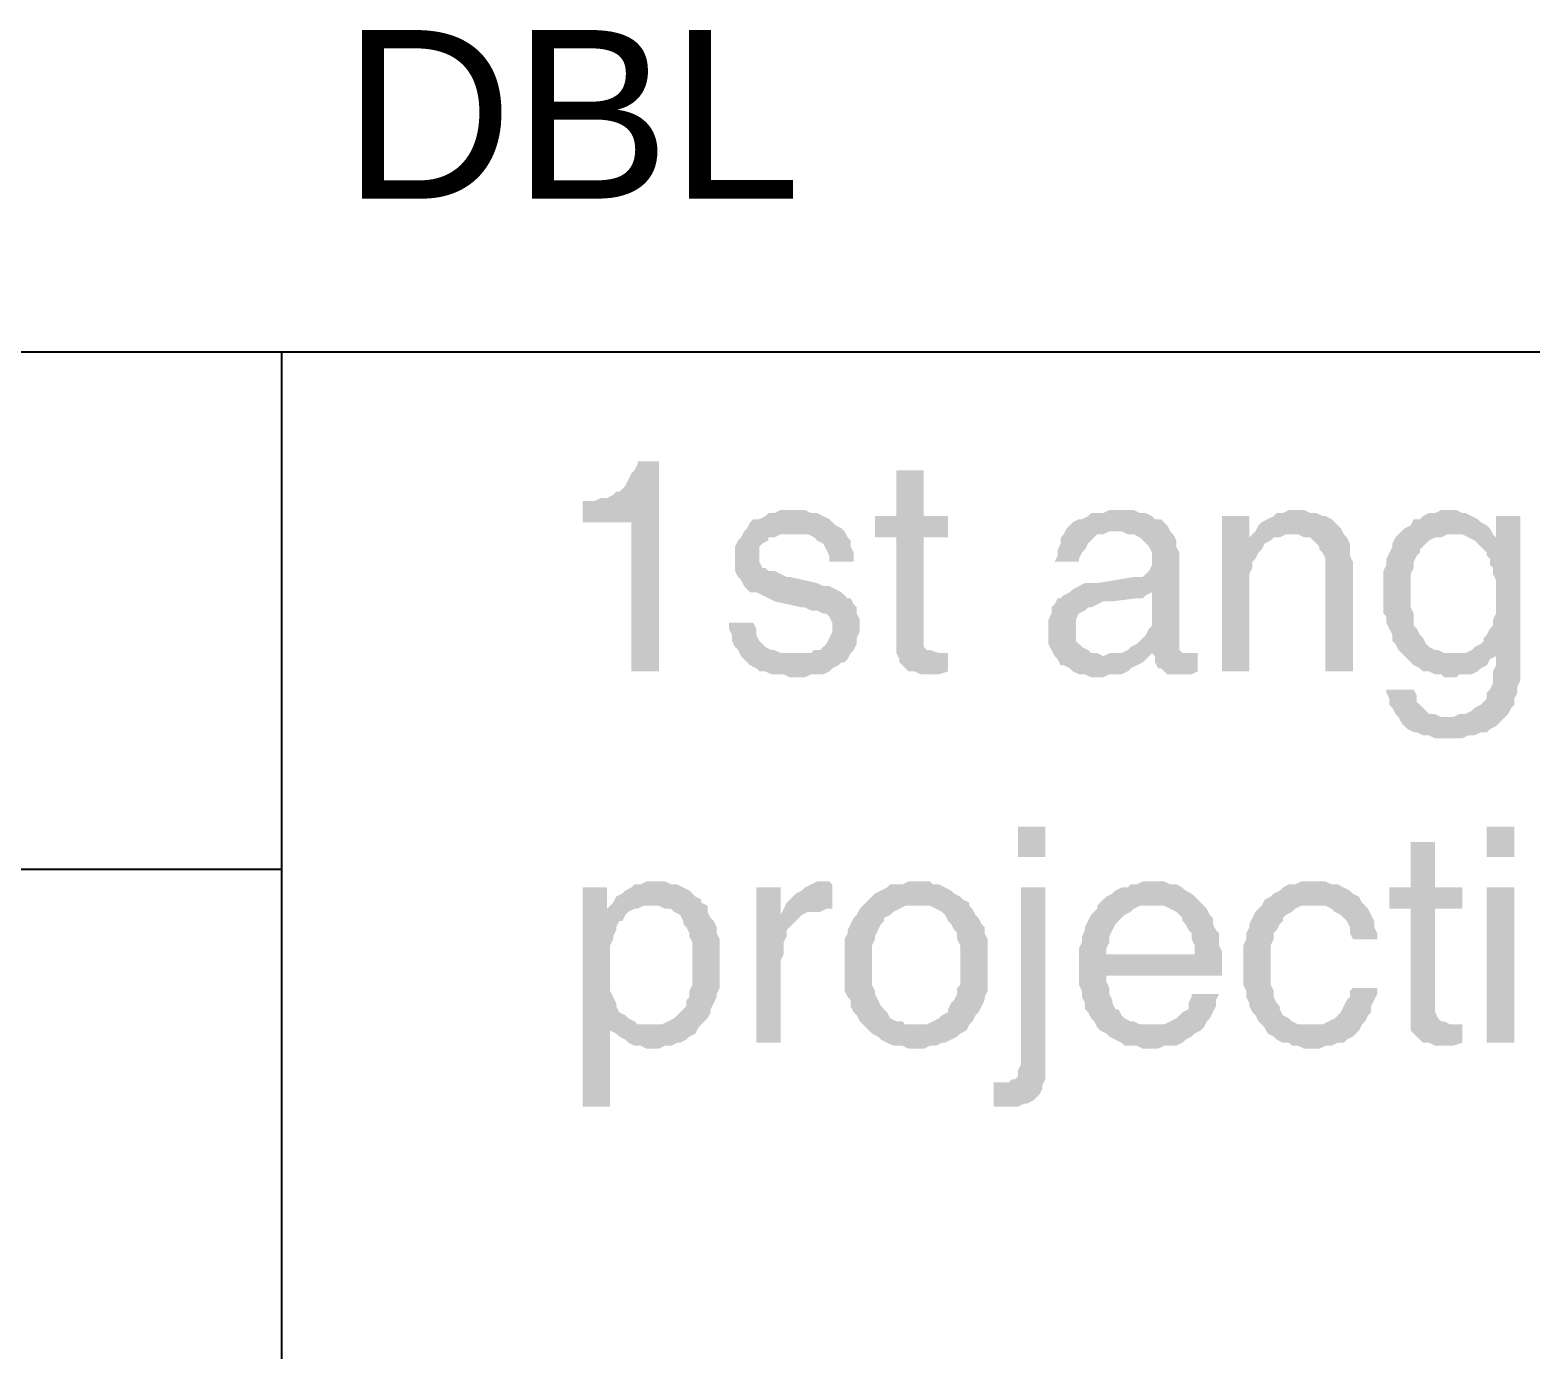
# Model space of a CAD drawing. Header units: millimetres. Extents: x 1336 to 2438, y 1230 to 1601.
# Drawn here: x 1889.62 to 1911.87, y 1323.86 to 1343.43 of the extents above; entities that cross this region are included whole.
import ezdxf

# ---------------------------------------------------------------- set-up
doc = ezdxf.new("R2010")
doc.units = ezdxf.units.MM
doc.layers.add('odj', color=4, linetype='Continuous', lineweight=35)
doc.styles.get("Standard").update_dxf_attribs({"font": 'arial.ttf'})

msp = doc.modelspace()

# ---------------------------------------------------------------- hatches: boundary and pattern name
at = {"transparency": 33554559}
for points in [[(1898.944, 1337.039), (1898.628, 1337.039), (1898.628, 1336.994), (1898.583, 1336.904), (1898.538, 1336.858), (1898.493, 1336.768), (1898.448, 1336.678), (1898.403, 1336.633), (1898.358, 1336.588), (1898.312, 1336.588), (1898.267, 1336.542), (1898.177, 1336.497), (1898.087, 1336.497), (1897.997, 1336.452), (1897.816, 1336.452), (1897.816, 1336.136), (1898.538, 1336.136), (1898.538, 1333.925), (1898.944, 1333.925)], [(1902.871, 1336.904), (1902.465, 1336.904), (1902.465, 1336.227), (1902.149, 1336.227), (1902.149, 1335.911), (1902.465, 1335.911), (1902.465, 1334.196), (1902.51, 1334.105), (1902.51, 1334.06), (1902.555, 1334.015), (1902.6, 1333.97), (1902.645, 1333.925), (1902.735, 1333.925), (1902.826, 1333.88), (1903.097, 1333.88), (1903.232, 1333.925), (1903.232, 1334.196), (1903.097, 1334.196), (1902.961, 1334.241), (1902.916, 1334.241), (1902.871, 1334.286), (1902.871, 1335.911), (1903.232, 1335.911), (1903.232, 1336.227), (1902.871, 1336.227)], [(1900.93, 1336.317), (1900.75, 1336.317), (1900.659, 1336.272), (1900.569, 1336.272), (1900.524, 1336.227), (1900.434, 1336.181), (1900.343, 1336.181), (1900.298, 1336.136), (1900.253, 1336.046), (1900.208, 1336.001), (1900.163, 1335.911), (1900.118, 1335.865), (1900.073, 1335.775), (1900.073, 1335.414), (1900.118, 1335.324), (1900.163, 1335.279), (1900.208, 1335.189), (1900.253, 1335.143), (1900.298, 1335.098), (1900.389, 1335.098), (1900.479, 1335.053), (1900.569, 1335.008), (1900.659, 1334.963), (1901.066, 1334.873), (1901.111, 1334.873), (1901.201, 1334.827), (1901.291, 1334.827), (1901.381, 1334.782), (1901.427, 1334.782), (1901.472, 1334.737), (1901.517, 1334.647), (1901.517, 1334.512), (1901.472, 1334.421), (1901.427, 1334.331), (1901.381, 1334.286), (1901.336, 1334.241), (1901.246, 1334.241), (1901.201, 1334.196), (1900.975, 1334.196), (1900.163, 1334.15), (1900.208, 1334.105), (1900.253, 1334.06), (1900.298, 1334.015), (1900.389, 1333.97), (1900.434, 1333.925), (1900.524, 1333.925), (1900.614, 1333.88), (1900.795, 1333.88), (1900.885, 1333.835), (1901.111, 1333.835), (1901.201, 1333.88), (1901.381, 1333.88), (1901.472, 1333.925), (1901.517, 1333.97), (1901.607, 1334.015), (1901.652, 1334.06), (1901.697, 1334.06), (1901.743, 1334.105), (1901.788, 1334.196), (1901.833, 1334.241), (1901.878, 1334.331), (1901.878, 1334.421), (1901.923, 1334.512), (1901.923, 1334.602), (1901.923, 1334.692), (1901.878, 1334.782), (1901.878, 1334.873), (1901.833, 1334.918), (1901.788, 1335.008), (1901.743, 1335.008), (1901.697, 1335.053), (1901.652, 1335.098), (1901.562, 1335.143), (1901.472, 1335.189), (1901.381, 1335.189), (1901.291, 1335.234), (1900.885, 1335.324), (1900.84, 1335.324), (1900.75, 1335.369), (1900.659, 1335.414), (1900.569, 1335.414), (1900.524, 1335.459), (1900.479, 1335.459), (1900.434, 1335.55), (1900.434, 1335.775), (1900.479, 1335.82), (1900.569, 1335.865), (1900.569, 1335.911), (1900.659, 1335.911), (1900.75, 1335.956), (1900.93, 1335.956), (1901.697, 1336.001), (1901.652, 1336.046), (1901.562, 1336.091), (1901.517, 1336.136), (1901.472, 1336.181), (1901.381, 1336.227), (1901.291, 1336.272), (1901.201, 1336.272), (1901.111, 1336.317), (1901.02, 1336.317)], [(1905.804, 1336.317), (1905.624, 1336.317), (1905.534, 1336.272), (1905.353, 1336.272), (1905.308, 1336.227), (1905.218, 1336.181), (1905.173, 1336.181), (1905.082, 1336.136), (1905.037, 1336.091), (1904.992, 1336.046), (1904.947, 1335.956), (1904.902, 1335.911), (1904.902, 1335.82), (1904.857, 1335.73), (1904.857, 1335.64), (1904.812, 1335.55), (1905.173, 1335.55), (1905.173, 1335.595), (1905.218, 1335.685), (1905.263, 1335.73), (1905.308, 1335.82), (1905.353, 1335.865), (1905.398, 1335.911), (1905.443, 1335.956), (1905.534, 1335.956), (1905.624, 1336.001), (1906.527, 1336.001), (1906.481, 1336.091), (1906.436, 1336.136), (1906.391, 1336.181), (1906.301, 1336.181), (1906.256, 1336.227), (1906.165, 1336.272), (1906.075, 1336.272), (1905.985, 1336.317), (1905.895, 1336.317)], [(1907.7, 1336.227), (1907.294, 1336.227), (1907.294, 1333.925), (1907.7, 1333.925), (1907.7, 1335.143), (1907.7, 1335.369), (1907.745, 1335.459), (1907.745, 1335.55), (1907.79, 1335.595), (1907.835, 1335.685), (1907.881, 1335.73), (1907.881, 1335.73), (1907.926, 1335.82), (1908.016, 1335.865), (1907.7, 1335.911)], [(1908.422, 1336.317), (1908.287, 1336.317), (1908.196, 1336.272), (1908.106, 1336.272), (1908.061, 1336.227), (1907.971, 1336.181), (1907.881, 1336.136), (1907.835, 1336.091), (1907.79, 1336.001), (1907.7, 1335.911), (1908.016, 1335.865), (1908.061, 1335.911), (1908.151, 1335.911), (1908.242, 1335.956), (1909.099, 1335.956), (1909.054, 1336.046), (1909.009, 1336.091), (1908.964, 1336.136), (1908.919, 1336.181), (1908.828, 1336.227), (1908.783, 1336.227), (1908.693, 1336.272), (1908.603, 1336.272), (1908.512, 1336.317)], [(1910.679, 1336.317), (1910.543, 1336.317), (1910.453, 1336.272), (1910.363, 1336.272), (1910.273, 1336.227), (1910.227, 1336.181), (1910.137, 1336.181), (1910.092, 1336.091), (1910.002, 1336.046), (1909.957, 1336.001), (1909.911, 1335.956), (1910.859, 1335.956), (1910.95, 1335.911), (1911.04, 1335.865), (1911.356, 1335.911), (1911.311, 1335.956), (1911.311, 1335.956), (1911.265, 1336.046), (1911.22, 1336.091), (1911.13, 1336.136), (1911.085, 1336.181), (1910.995, 1336.227), (1910.904, 1336.272), (1910.859, 1336.272), (1910.769, 1336.317)], [(1911.717, 1336.227), (1911.356, 1336.227), (1911.356, 1335.911), (1911.04, 1335.865), (1911.085, 1335.82), (1911.13, 1335.775), (1911.22, 1335.685), (1911.22, 1335.64), (1911.265, 1335.595), (1911.265, 1335.504), (1911.311, 1335.459), (1911.311, 1335.369), (1911.356, 1335.279), (1911.356, 1334.782), (1911.311, 1334.692), (1911.311, 1334.602), (1911.265, 1334.557), (1911.22, 1334.466), (1911.175, 1334.421), (1911.175, 1334.376), (1911.13, 1334.331), (1911.04, 1334.286), (1910.995, 1334.241), (1910.904, 1334.196), (1910.724, 1334.196), (1911.356, 1334.15), (1911.356, 1334.015), (1911.311, 1333.925), (1911.311, 1333.744), (1911.265, 1333.654), (1911.22, 1333.609), (1911.22, 1333.519), (1911.175, 1333.473), (1911.13, 1333.428), (1911.04, 1333.383), (1910.995, 1333.338), (1910.904, 1333.293), (1910.814, 1333.293), (1910.724, 1333.248), (1910.634, 1333.248), (1911.491, 1333.248), (1911.536, 1333.293), (1911.581, 1333.383), (1911.626, 1333.428), (1911.626, 1333.519), (1911.672, 1333.609), (1911.672, 1333.699), (1911.717, 1333.789), (1911.717, 1334.06)], [(1901.697, 1336.001), (1900.93, 1335.956), (1901.156, 1335.956), (1901.246, 1335.911), (1901.291, 1335.865), (1901.291, 1335.865), (1901.381, 1335.82), (1901.427, 1335.73), (1901.472, 1335.64), (1901.472, 1335.55), (1901.833, 1335.55), (1901.833, 1335.685), (1901.788, 1335.775), (1901.788, 1335.865), (1901.743, 1335.911)], [(1906.527, 1336.001), (1905.714, 1336.001), (1905.804, 1336.001), (1905.895, 1335.956), (1905.985, 1335.956), (1906.075, 1335.911), (1906.12, 1335.865), (1906.165, 1335.82), (1906.211, 1335.775), (1906.256, 1335.685), (1906.256, 1335.504), (1906.211, 1335.414), (1906.165, 1335.369), (1906.12, 1335.324), (1905.985, 1335.324), (1905.443, 1335.234), (1905.263, 1335.234), (1905.173, 1335.189), (1905.082, 1335.143), (1905.037, 1335.098), (1906.256, 1335.098), (1906.256, 1334.692), (1906.256, 1334.602), (1906.211, 1334.557), (1906.165, 1334.466), (1906.12, 1334.421), (1906.03, 1334.331), (1906.03, 1334.331), (1905.94, 1334.286), (1905.895, 1334.241), (1905.804, 1334.196), (1905.624, 1334.196), (1905.534, 1334.15), (1904.812, 1334.15), (1904.857, 1334.105), (1904.902, 1334.015), (1904.947, 1334.015), (1905.037, 1333.97), (1905.082, 1333.925), (1905.173, 1333.88), (1905.263, 1333.88), (1905.353, 1333.835), (1905.534, 1333.835), (1905.624, 1333.88), (1905.804, 1333.88), (1905.895, 1333.925), (1905.94, 1333.97), (1906.03, 1334.015), (1906.12, 1334.06), (1906.165, 1334.105), (1906.211, 1334.15), (1906.256, 1334.196), (1906.707, 1334.196), (1906.662, 1334.241), (1906.662, 1335.685), (1906.617, 1335.775), (1906.617, 1335.865), (1906.572, 1335.956)], [(1909.099, 1335.956), (1908.332, 1335.956), (1908.422, 1335.956), (1908.512, 1335.911), (1908.603, 1335.911), (1908.648, 1335.865), (1908.693, 1335.82), (1908.738, 1335.775), (1908.738, 1335.73), (1908.783, 1335.685), (1908.828, 1335.595), (1908.828, 1333.925), (1909.234, 1333.925), (1909.234, 1335.55), (1909.189, 1335.64), (1909.189, 1335.82), (1909.144, 1335.911)], [(1909.911, 1335.956), (1909.866, 1335.911), (1909.821, 1335.82), (1909.821, 1335.775), (1909.776, 1335.685), (1909.731, 1335.595), (1909.731, 1335.504), (1909.686, 1335.414), (1909.686, 1334.782), (1909.731, 1334.737), (1909.731, 1334.647), (1909.776, 1334.557), (1909.821, 1334.466), (1909.821, 1334.376), (1909.866, 1334.331), (1909.911, 1334.241), (1909.957, 1334.196), (1910.002, 1334.15), (1910.092, 1334.06), (1910.137, 1334.015), (1910.227, 1333.97), (1910.273, 1333.925), (1910.363, 1333.925), (1910.453, 1333.88), (1910.543, 1333.88), (1910.588, 1333.835), (1910.769, 1333.835), (1910.814, 1333.88), (1910.995, 1333.88), (1911.085, 1333.925), (1911.13, 1333.97), (1911.22, 1334.015), (1911.265, 1334.105), (1911.356, 1334.15), (1911.356, 1334.15), (1910.724, 1334.196), (1910.588, 1334.196), (1910.498, 1334.241), (1910.453, 1334.241), (1910.363, 1334.286), (1910.318, 1334.331), (1910.273, 1334.421), (1910.227, 1334.466), (1910.182, 1334.557), (1910.137, 1334.602), (1910.137, 1334.782), (1910.092, 1334.873), (1910.092, 1335.369), (1910.137, 1335.459), (1910.137, 1335.55), (1910.182, 1335.64), (1910.227, 1335.685), (1910.227, 1335.73), (1910.273, 1335.775), (1910.318, 1335.82), (1910.363, 1335.865), (1910.453, 1335.911), (1910.543, 1335.911), (1910.634, 1335.956), (1910.724, 1335.956)], [(1905.037, 1335.098), (1904.947, 1335.053), (1904.902, 1335.008), (1904.857, 1335.008), (1904.812, 1334.918), (1904.766, 1334.873), (1904.766, 1334.782), (1904.721, 1334.692), (1904.721, 1334.512), (1904.721, 1334.331), (1904.766, 1334.241), (1904.812, 1334.15), (1905.534, 1334.15), (1905.443, 1334.196), (1905.353, 1334.196), (1905.308, 1334.241), (1905.218, 1334.286), (1905.173, 1334.331), (1905.127, 1334.376), (1905.127, 1334.692), (1905.173, 1334.782), (1905.263, 1334.827), (1905.308, 1334.873), (1905.353, 1334.873), (1905.443, 1334.918), (1905.534, 1334.963), (1905.669, 1334.963), (1906.03, 1335.008), (1906.12, 1335.008), (1906.165, 1335.053), (1906.256, 1335.098)], [(1900.343, 1334.647), (1899.982, 1334.647), (1899.982, 1334.557), (1900.028, 1334.466), (1900.028, 1334.376), (1900.073, 1334.286), (1900.118, 1334.241), (1900.163, 1334.15), (1900.975, 1334.196), (1900.75, 1334.196), (1900.659, 1334.241), (1900.614, 1334.241), (1900.524, 1334.286), (1900.479, 1334.331), (1900.434, 1334.376), (1900.389, 1334.466), (1900.389, 1334.557)], [(1906.707, 1334.196), (1906.256, 1334.196), (1906.301, 1334.15), (1906.797, 1334.196), (1906.752, 1334.196)], [(1906.933, 1334.196), (1906.797, 1334.196), (1906.301, 1334.15), (1906.301, 1334.06), (1906.346, 1333.97), (1906.391, 1333.97), (1906.436, 1333.925), (1906.481, 1333.88), (1906.842, 1333.88), (1906.933, 1333.925)], [(1910.137, 1333.654), (1909.731, 1333.654), (1909.731, 1333.609), (1909.776, 1333.519), (1909.776, 1333.428), (1909.821, 1333.383), (1909.866, 1333.293), (1909.911, 1333.248), (1909.957, 1333.158), (1910.002, 1333.112), (1910.047, 1333.067), (1910.137, 1333.022), (1910.182, 1333.022), (1910.273, 1332.977), (1910.363, 1332.977), (1910.453, 1332.932), (1910.859, 1332.932), (1910.95, 1332.977), (1911.04, 1332.977), (1911.13, 1333.022), (1911.22, 1333.022), (1911.265, 1333.067), (1911.356, 1333.112), (1911.401, 1333.158), (1911.446, 1333.203), (1911.491, 1333.248), (1910.543, 1333.248), (1910.453, 1333.293), (1910.363, 1333.293), (1910.318, 1333.338), (1910.273, 1333.383), (1910.182, 1333.473), (1910.182, 1333.564)], [(1904.676, 1331.172), (1904.676, 1331.623), (1904.27, 1331.623), (1904.27, 1331.172)], [(1911.626, 1331.172), (1911.626, 1331.623), (1911.22, 1331.623), (1911.22, 1331.172)], [(1910.453, 1331.397), (1910.092, 1331.397), (1910.092, 1330.72), (1909.776, 1330.72), (1909.776, 1330.404), (1910.092, 1330.404), (1910.092, 1328.599), (1910.137, 1328.554), (1910.182, 1328.509), (1910.227, 1328.464), (1910.273, 1328.419), (1910.363, 1328.419), (1910.453, 1328.374), (1910.724, 1328.374), (1910.859, 1328.419), (1910.859, 1328.689), (1910.679, 1328.689), (1910.588, 1328.735), (1910.543, 1328.735), (1910.498, 1328.78), (1910.453, 1328.87), (1910.453, 1330.404), (1910.859, 1330.404), (1910.859, 1330.72), (1910.453, 1330.72)], [(1898.854, 1330.811), (1898.764, 1330.811), (1898.674, 1330.766), (1898.583, 1330.766), (1898.538, 1330.72), (1898.448, 1330.675), (1898.403, 1330.63), (1898.312, 1330.585), (1898.267, 1330.495), (1898.222, 1330.45), (1898.177, 1330.404), (1898.628, 1330.404), (1898.719, 1330.45), (1898.809, 1330.45), (1899.576, 1330.495), (1899.576, 1330.54), (1899.486, 1330.585), (1899.441, 1330.63), (1899.396, 1330.675), (1899.305, 1330.72), (1899.215, 1330.766), (1899.125, 1330.766), (1899.035, 1330.811), (1898.944, 1330.811)], [(1901.381, 1330.811), (1901.291, 1330.811), (1901.201, 1330.766), (1901.111, 1330.72), (1901.066, 1330.675), (1900.975, 1330.63), (1900.93, 1330.585), (1900.84, 1330.495), (1900.84, 1330.495), (1900.795, 1330.404), (1901.517, 1330.404), (1901.517, 1330.766), (1901.472, 1330.811)], [(1902.735, 1330.811), (1902.645, 1330.811), (1902.555, 1330.766), (1902.374, 1330.766), (1902.329, 1330.72), (1902.239, 1330.675), (1902.149, 1330.63), (1902.104, 1330.585), (1902.058, 1330.54), (1901.968, 1330.45), (1901.968, 1330.45), (1901.923, 1330.404), (1901.878, 1330.314), (1901.833, 1330.269), (1901.788, 1330.179), (1901.743, 1330.089), (1901.743, 1330.043), (1901.697, 1329.953), (1901.697, 1329.186), (1901.743, 1329.096), (1901.788, 1329.051), (1901.788, 1328.96), (1901.833, 1328.87), (1901.878, 1328.825), (1901.923, 1328.735), (1901.968, 1328.689), (1902.735, 1328.689), (1902.6, 1328.689), (1902.555, 1328.735), (1902.465, 1328.735), (1902.374, 1328.78), (1902.329, 1328.87), (1902.284, 1328.915), (1902.239, 1328.96), (1902.194, 1329.051), (1902.149, 1329.141), (1902.149, 1329.186), (1902.104, 1329.276), (1902.104, 1329.863), (1902.149, 1329.953), (1902.149, 1329.998), (1902.194, 1330.089), (1902.239, 1330.179), (1902.284, 1330.224), (1902.284, 1330.269), (1902.374, 1330.314), (1902.42, 1330.359), (1902.51, 1330.404), (1902.6, 1330.45), (1902.735, 1330.45), (1903.548, 1330.495), (1903.458, 1330.54), (1903.412, 1330.585), (1903.322, 1330.63), (1903.277, 1330.675), (1903.187, 1330.72), (1903.097, 1330.766), (1903.006, 1330.766), (1902.961, 1330.811), (1902.871, 1330.811)], [(1906.256, 1330.811), (1906.12, 1330.811), (1906.03, 1330.766), (1905.94, 1330.766), (1905.895, 1330.72), (1905.804, 1330.72), (1905.714, 1330.675), (1905.669, 1330.63), (1905.579, 1330.585), (1905.534, 1330.54), (1905.443, 1330.45), (1906.436, 1330.45), (1906.527, 1330.404), (1906.617, 1330.359), (1906.662, 1330.314), (1906.707, 1330.269), (1906.707, 1330.224), (1906.752, 1330.179), (1906.797, 1330.089), (1906.842, 1330.043), (1906.842, 1329.953), (1906.888, 1329.863), (1906.888, 1329.728), (1905.173, 1329.728), (1905.173, 1329.276), (1905.218, 1329.186), (1905.218, 1329.096), (1905.263, 1329.005), (1905.263, 1328.915), (1905.308, 1328.87), (1905.353, 1328.78), (1905.398, 1328.735), (1905.443, 1328.644), (1906.256, 1328.689), (1906.075, 1328.689), (1905.985, 1328.735), (1905.94, 1328.735), (1905.85, 1328.78), (1905.804, 1328.825), (1905.759, 1328.915), (1905.714, 1328.915), (1905.669, 1329.005), (1905.669, 1329.051), (1905.624, 1329.141), (1905.624, 1329.231), (1905.579, 1329.321), (1905.579, 1329.412), (1907.294, 1329.412), (1907.294, 1329.773), (1907.249, 1329.863), (1907.249, 1330.043), (1907.204, 1330.089), (1907.158, 1330.179), (1907.158, 1330.269), (1907.113, 1330.314), (1907.068, 1330.404), (1907.023, 1330.45), (1906.978, 1330.495), (1906.888, 1330.585), (1906.842, 1330.63), (1906.752, 1330.675), (1906.707, 1330.72), (1906.617, 1330.766), (1906.527, 1330.766), (1906.436, 1330.811), (1906.346, 1330.811)], [(1908.648, 1330.811), (1908.467, 1330.811), (1908.377, 1330.766), (1908.287, 1330.766), (1908.196, 1330.72), (1908.151, 1330.675), (1908.061, 1330.63), (1908.016, 1330.585), (1907.926, 1330.54), (1907.881, 1330.45), (1908.828, 1330.45), (1908.919, 1330.404), (1908.964, 1330.359), (1909.054, 1330.314), (1909.099, 1330.269), (1909.144, 1330.224), (1909.189, 1330.134), (1909.189, 1330.043), (1909.234, 1329.953), (1909.596, 1329.953), (1909.596, 1330.043), (1909.55, 1330.134), (1909.55, 1330.224), (1909.505, 1330.314), (1909.46, 1330.404), (1909.415, 1330.45), (1909.37, 1330.495), (1909.325, 1330.585), (1909.325, 1330.585), (1909.234, 1330.63), (1909.189, 1330.675), (1909.099, 1330.72), (1909.009, 1330.766), (1908.919, 1330.766), (1908.828, 1330.811), (1908.738, 1330.811)], [(1898.177, 1330.72), (1897.816, 1330.72), (1897.816, 1327.471), (1898.222, 1327.471), (1898.222, 1328.644), (1898.809, 1328.689), (1898.628, 1328.689), (1898.583, 1328.735), (1898.493, 1328.78), (1898.448, 1328.825), (1898.358, 1328.87), (1898.312, 1328.96), (1898.312, 1329.005), (1898.267, 1329.096), (1898.222, 1329.186), (1898.222, 1329.863), (1898.267, 1329.953), (1898.267, 1329.998), (1898.312, 1330.089), (1898.312, 1330.134), (1898.358, 1330.224), (1898.403, 1330.224), (1898.448, 1330.314), (1898.493, 1330.359), (1898.583, 1330.404), (1898.177, 1330.404)], [(1900.75, 1330.72), (1900.389, 1330.72), (1900.389, 1328.419), (1900.75, 1328.419), (1900.75, 1329.637), (1900.795, 1329.728), (1900.795, 1329.908), (1900.84, 1329.998), (1900.84, 1330.089), (1900.885, 1330.134), (1900.93, 1330.179), (1900.975, 1330.224), (1901.02, 1330.269), (1901.066, 1330.314), (1900.75, 1330.314)], [(1904.676, 1330.72), (1904.315, 1330.72), (1904.315, 1328.103), (1904.27, 1328.012), (1904.27, 1327.922), (1904.225, 1327.877), (1904.18, 1327.877), (1904.135, 1327.832), (1903.909, 1327.832), (1903.909, 1327.471), (1904.27, 1327.471), (1904.36, 1327.516), (1904.405, 1327.516), (1904.496, 1327.561), (1904.541, 1327.606), (1904.586, 1327.651), (1904.631, 1327.742), (1904.631, 1327.787), (1904.676, 1327.877), (1904.676, 1328.103)], [(1911.626, 1328.419), (1911.626, 1330.72), (1911.22, 1330.72), (1911.22, 1328.419)], [(1899.576, 1330.495), (1898.809, 1330.45), (1898.944, 1330.45), (1899.035, 1330.404), (1899.125, 1330.404), (1899.17, 1330.359), (1899.26, 1330.314), (1899.305, 1330.224), (1899.305, 1330.179), (1899.351, 1330.134), (1899.396, 1330.043), (1899.396, 1329.998), (1899.441, 1329.908), (1899.441, 1329.592), (1899.441, 1329.276), (1899.396, 1329.186), (1899.396, 1329.096), (1899.351, 1329.051), (1899.351, 1328.96), (1899.305, 1328.915), (1899.26, 1328.87), (1899.215, 1328.825), (1899.17, 1328.78), (1899.08, 1328.735), (1898.989, 1328.689), (1898.809, 1328.689), (1898.222, 1328.644), (1898.222, 1328.599), (1898.312, 1328.554), (1898.358, 1328.509), (1898.448, 1328.464), (1898.493, 1328.419), (1898.583, 1328.374), (1898.674, 1328.374), (1898.764, 1328.328), (1898.944, 1328.328), (1899.035, 1328.374), (1899.125, 1328.374), (1899.215, 1328.419), (1899.26, 1328.419), (1899.351, 1328.464), (1899.396, 1328.509), (1899.486, 1328.554), (1899.531, 1328.644), (1899.576, 1328.689), (1899.621, 1328.735), (1899.666, 1328.78), (1899.712, 1328.87), (1899.712, 1328.915), (1899.757, 1329.005), (1899.802, 1329.096), (1899.802, 1329.141), (1899.847, 1329.231), (1899.847, 1329.953), (1899.802, 1330.043), (1899.802, 1330.134), (1899.757, 1330.224), (1899.712, 1330.269), (1899.666, 1330.359), (1899.666, 1330.45)], [(1900.795, 1330.404), (1900.75, 1330.314), (1901.066, 1330.314), (1901.156, 1330.359), (1901.336, 1330.359), (1901.427, 1330.404)], [(1903.548, 1330.495), (1902.735, 1330.45), (1902.961, 1330.45), (1903.051, 1330.404), (1903.142, 1330.359), (1903.187, 1330.314), (1903.232, 1330.224), (1903.277, 1330.179), (1903.322, 1330.089), (1903.367, 1330.043), (1903.367, 1329.953), (1903.412, 1329.863), (1903.412, 1329.276), (1903.367, 1329.231), (1903.367, 1329.141), (1903.322, 1329.051), (1903.277, 1329.005), (1903.232, 1328.915), (1903.232, 1328.87), (1903.142, 1328.825), (1903.097, 1328.78), (1903.006, 1328.735), (1902.916, 1328.689), (1901.968, 1328.689), (1902.058, 1328.599), (1902.104, 1328.554), (1902.194, 1328.509), (1902.239, 1328.464), (1902.329, 1328.419), (1902.42, 1328.374), (1902.555, 1328.374), (1902.645, 1328.328), (1902.871, 1328.328), (1902.961, 1328.374), (1903.051, 1328.374), (1903.142, 1328.419), (1903.187, 1328.419), (1903.277, 1328.464), (1903.367, 1328.509), (1903.412, 1328.554), (1903.503, 1328.599), (1903.548, 1328.689), (1903.548, 1328.689), (1903.593, 1328.735), (1903.638, 1328.825), (1903.683, 1328.87), (1903.728, 1328.96), (1903.773, 1329.051), (1903.773, 1329.096), (1903.819, 1329.186), (1903.819, 1329.592), (1903.819, 1329.953), (1903.773, 1330.043), (1903.773, 1330.134), (1903.728, 1330.179), (1903.683, 1330.269), (1903.638, 1330.314), (1903.593, 1330.404), (1903.548, 1330.45)], [(1905.443, 1330.45), (1905.443, 1330.404), (1905.398, 1330.359), (1905.353, 1330.314), (1905.308, 1330.224), (1905.263, 1330.134), (1905.263, 1330.089), (1905.218, 1329.998), (1905.218, 1329.908), (1905.173, 1329.818), (1905.173, 1329.728), (1905.579, 1329.728), (1905.579, 1329.818), (1905.624, 1329.908), (1905.624, 1329.998), (1905.669, 1330.089), (1905.714, 1330.179), (1905.759, 1330.224), (1905.804, 1330.269), (1905.85, 1330.314), (1905.94, 1330.359), (1905.985, 1330.404), (1906.075, 1330.45), (1906.256, 1330.45)], [(1907.881, 1330.45), (1907.835, 1330.404), (1907.79, 1330.359), (1907.745, 1330.269), (1907.7, 1330.179), (1907.7, 1330.134), (1907.655, 1330.043), (1907.655, 1329.953), (1907.61, 1329.863), (1907.61, 1329.276), (1907.655, 1329.186), (1907.655, 1329.096), (1907.7, 1329.005), (1907.7, 1328.96), (1907.745, 1328.87), (1907.79, 1328.825), (1907.835, 1328.735), (1907.881, 1328.689), (1908.648, 1328.689), (1908.422, 1328.689), (1908.332, 1328.735), (1908.287, 1328.78), (1908.196, 1328.825), (1908.151, 1328.915), (1908.151, 1328.96), (1908.106, 1329.005), (1908.061, 1329.096), (1908.061, 1329.186), (1908.016, 1329.276), (1908.016, 1329.863), (1908.061, 1329.953), (1908.061, 1330.043), (1908.106, 1330.089), (1908.151, 1330.179), (1908.196, 1330.224), (1908.196, 1330.269), (1908.242, 1330.314), (1908.332, 1330.359), (1908.377, 1330.404), (1908.467, 1330.45), (1908.648, 1330.45)], [(1907.249, 1329.141), (1906.842, 1329.141), (1906.842, 1329.096), (1906.797, 1329.005), (1906.797, 1328.915), (1906.707, 1328.87), (1906.662, 1328.825), (1906.617, 1328.78), (1906.527, 1328.735), (1906.436, 1328.689), (1906.256, 1328.689), (1905.443, 1328.644), (1905.443, 1328.644), (1905.489, 1328.599), (1905.579, 1328.554), (1905.624, 1328.509), (1905.714, 1328.464), (1905.804, 1328.419), (1905.85, 1328.374), (1906.03, 1328.374), (1906.12, 1328.328), (1906.346, 1328.328), (1906.436, 1328.374), (1906.617, 1328.374), (1906.707, 1328.419), (1906.752, 1328.464), (1906.842, 1328.509), (1906.888, 1328.554), (1906.978, 1328.599), (1907.023, 1328.644), (1907.068, 1328.735), (1907.113, 1328.78), (1907.158, 1328.87), (1907.204, 1328.96), (1907.204, 1329.051)], [(1909.596, 1329.231), (1909.234, 1329.231), (1909.189, 1329.186), (1909.189, 1329.096), (1909.144, 1329.051), (1909.099, 1328.96), (1909.054, 1328.87), (1909.009, 1328.825), (1908.964, 1328.78), (1908.873, 1328.735), (1908.783, 1328.689), (1907.881, 1328.689), (1907.926, 1328.644), (1907.971, 1328.554), (1908.061, 1328.509), (1908.106, 1328.464), (1908.196, 1328.419), (1908.287, 1328.419), (1908.332, 1328.374), (1908.422, 1328.374), (1908.512, 1328.328), (1908.738, 1328.328), (1908.828, 1328.374), (1908.919, 1328.374), (1909.009, 1328.419), (1909.099, 1328.419), (1909.144, 1328.464), (1909.234, 1328.509), (1909.28, 1328.554), (1909.325, 1328.599), (1909.37, 1328.689), (1909.415, 1328.735), (1909.46, 1328.825), (1909.505, 1328.87), (1909.505, 1328.96), (1909.55, 1329.051), (1909.596, 1329.141)]]:
    msp.add_hatch(color=256, dxfattribs=at).paths.add_polyline_path(points)

# ---------------------------------------------------------------- linework, layer by layer
for points in [[(1597.218, 1338.664), (1993.655, 1338.664)], [(1893.348, 1338.664), (1893.348, 1307.884)], [(1597.218, 1330.991), (1893.348, 1330.991)]]:
    msp.add_lwpolyline(points)

# ---------------------------------------------------------------- texts
at = {"layer": 'odj', "insert": (1897.844, 1342.184), "char_height": 2.5, "width": 7.17688, "attachment_point": 5}
msp.add_mtext('\\pxql;DBL', dxfattribs=at)

doc.saveas('drawing.dxf')
